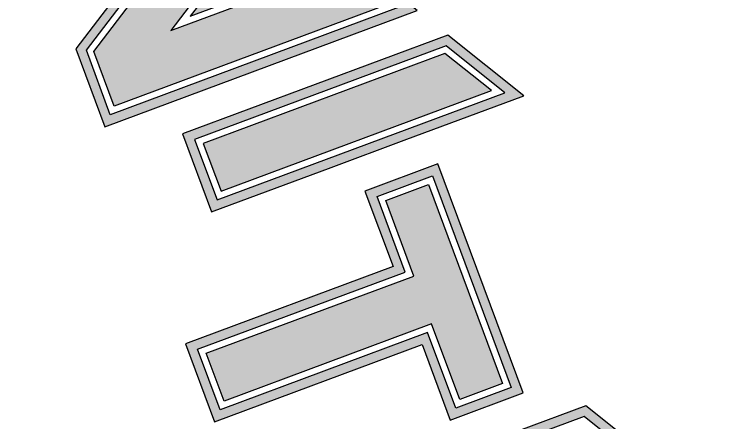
# Model space of a CAD drawing. Header units: inches. Extents: x -37.5 to 58.1, y -26.7 to 54.4.
# Drawn here: x -14.164 to -13.637, y 30.977 to 31.283 of the extents above; entities that cross this region are included whole.
import ezdxf

# ---------------------------------------------------------------- set-up
doc = ezdxf.new("R2010")
doc.units = ezdxf.units.IN
doc.header["$MEASUREMENT"] = 0
doc.layers.add('Default', color=18, linetype='Continuous', true_color=0x000000)
doc.layers.add('etch clear acryl', color=18, linetype='Continuous', true_color=0x000000)

msp = doc.modelspace()

# ---------------------------------------------------------------- hatches: boundary and pattern name
at = {"layer": 'Default'}
h = msp.add_hatch(color=256, dxfattribs=at)
h.paths.add_polyline_path([(-14.01205, 31.29674), (-13.9324, 31.40112), (-13.95415, 31.45958), (-14.16424, 31.38141), (-14.14249, 31.32295), (-14.03841, 31.36168), (-14.11806, 31.25729), (-14.09631, 31.19883), (-13.86247, 31.28584), (-13.91935, 31.33123)], flags=0)
h.paths.add_polyline_path([(-13.94036, 31.40231), (-13.9583, 31.45053), (-14.15519, 31.37727), (-14.13835, 31.33201), (-14.01804, 31.37677), (-14.03282, 31.3574), (-14.1101, 31.25611), (-14.09216, 31.20789), (-13.87659, 31.2881), (-13.92063, 31.32324), (-14.03242, 31.28164), (-14.01764, 31.30101)], flags=0)
for points in [[(-13.94602, 31.40316), (-13.96124, 31.44406), (-14.1487, 31.37431), (-14.13537, 31.33848), (-14.00347, 31.38756), (-14.01403, 31.37373), (-14.10441, 31.25527), (-14.08919, 31.21437), (-13.88667, 31.28972), (-13.92153, 31.31754), (-14.04696, 31.27087), (-14.03641, 31.2847)], [(-13.8067, 31.22591), (-13.84156, 31.25373), (-14.02256, 31.18638), (-14.00922, 31.15055)], [(-13.88596, 31.14364), (-13.86491, 31.08707), (-14.02031, 31.02924), (-14.00698, 30.99341), (-13.85157, 31.05124), (-13.83052, 30.99467), (-13.79846, 31.00659), (-13.8539, 31.15557)]]:
    msp.add_hatch(color=256, dxfattribs=at).paths.add_polyline_path(points, flags=0)
h = msp.add_hatch(color=256, dxfattribs=at)
h.paths.add_polyline_path([(-13.78251, 31.22203), (-13.83938, 31.26742), (-14.03809, 31.19348), (-14.01634, 31.13502), (-13.92677, 31.16835), (-13.87208, 31.1887)], flags=0)
h.paths.add_polyline_path([(-13.79663, 31.22429), (-14.0122, 31.14408), (-14.02904, 31.18934), (-13.84066, 31.25943)], flags=0)
h = msp.add_hatch(color=256, dxfattribs=at)
h.paths.add_polyline_path([(-13.84681, 31.17109), (-13.90149, 31.15074), (-13.88044, 31.09417), (-14.03584, 31.03634), (-14.01409, 30.97788), (-13.85869, 31.03571), (-13.83764, 30.97913), (-13.78295, 30.99948)], flags=0)
h.paths.add_polyline_path([(-13.89244, 31.1466), (-13.87139, 31.09002), (-14.02679, 31.0322), (-14.00995, 30.98694), (-13.85455, 31.04476), (-13.8335, 30.98819), (-13.79201, 31.00363), (-13.85095, 31.16203)], flags=0)
h = msp.add_hatch(color=256, dxfattribs=at)
h.paths.add_polyline_path([(-13.67924, 30.94451), (-13.73612, 30.98989), (-13.93483, 30.91596), (-13.91308, 30.8575), (-13.8235, 30.89083), (-13.80315, 30.83614), (-13.89273, 30.80281), (-13.87098, 30.74435), (-13.63714, 30.83136), (-13.69402, 30.87675), (-13.74847, 30.85649), (-13.76882, 30.91118)], flags=0)
h.paths.add_polyline_path([(-13.69336, 30.94677), (-13.77787, 30.91532), (-13.75261, 30.84743), (-13.6953, 30.86876), (-13.65126, 30.83362), (-13.86683, 30.75341), (-13.88367, 30.79867), (-13.7941, 30.832), (-13.81936, 30.89988), (-13.90893, 30.86655), (-13.92577, 30.91181), (-13.7374, 30.9819)], flags=0)

# ---------------------------------------------------------------- linework, layer by layer
at = {"layer": 'etch clear acryl'}
for points in [[(-14.01205, 31.29674), (-13.9324, 31.40112), (-13.95415, 31.45958), (-14.16424, 31.38141), (-14.14249, 31.32295), (-14.03841, 31.36168), (-14.11806, 31.25729), (-14.09631, 31.19883), (-13.86247, 31.28584), (-13.91935, 31.33123)], [(-13.94036, 31.40231), (-14.01764, 31.30101), (-14.03242, 31.28164), (-13.92063, 31.32324), (-13.87659, 31.2881), (-14.09216, 31.20789), (-14.1101, 31.25611), (-14.03282, 31.3574), (-14.01804, 31.37677), (-14.13835, 31.33201), (-14.15519, 31.37727), (-13.9583, 31.45053)], [(-13.94602, 31.40316), (-14.03641, 31.2847), (-14.04696, 31.27087), (-13.92153, 31.31754), (-13.88667, 31.28972), (-14.08919, 31.21437), (-14.10441, 31.25527), (-14.01403, 31.37373), (-14.00347, 31.38756), (-14.13537, 31.33848), (-14.1487, 31.37431), (-13.96124, 31.44406)], [(-13.78251, 31.22203), (-13.83938, 31.26742), (-14.03809, 31.19348), (-14.01634, 31.13502), (-13.92677, 31.16835), (-13.87208, 31.1887)], [(-13.79663, 31.22429), (-13.84066, 31.25943), (-14.02904, 31.18934), (-14.0122, 31.14408)], [(-13.8067, 31.22591), (-13.84156, 31.25373), (-14.02256, 31.18638), (-14.00922, 31.15055)], [(-13.84681, 31.17109), (-13.90149, 31.15074), (-13.88044, 31.09417), (-14.03584, 31.03634), (-14.01409, 30.97788), (-13.85869, 31.03571), (-13.83764, 30.97913), (-13.78295, 30.99948)], [(-13.89244, 31.1466), (-13.85095, 31.16203), (-13.79201, 31.00363), (-13.8335, 30.98819), (-13.85455, 31.04476), (-14.00995, 30.98694), (-14.02679, 31.0322), (-13.87139, 31.09002)], [(-13.88596, 31.14364), (-13.8539, 31.15557), (-13.79846, 31.00659), (-13.83052, 30.99467), (-13.85157, 31.05124), (-14.00698, 30.99341), (-14.02031, 31.02924), (-13.86491, 31.08707)], [(-13.67924, 30.94451), (-13.73612, 30.98989), (-13.93483, 30.91596), (-13.91308, 30.8575), (-13.8235, 30.89083), (-13.80315, 30.83614), (-13.89273, 30.80281), (-13.87098, 30.74435), (-13.63714, 30.83136), (-13.69402, 30.87675), (-13.74847, 30.85649), (-13.76882, 30.91118)], [(-13.69336, 30.94677), (-13.7374, 30.9819), (-13.92577, 30.91181), (-13.90893, 30.86655), (-13.81936, 30.89988), (-13.7941, 30.832), (-13.88367, 30.79867), (-13.86683, 30.75341), (-13.65126, 30.83362), (-13.6953, 30.86876), (-13.75261, 30.84743), (-13.77787, 30.91532)]]:
    msp.add_lwpolyline(points, close=True, dxfattribs=at)

doc.saveas('drawing.dxf')
